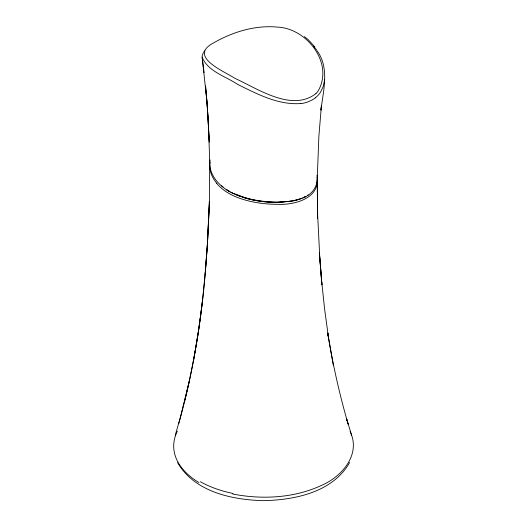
<?xml version="1.0" encoding="UTF-8"?>
<svg xmlns="http://www.w3.org/2000/svg" width="527" height="527" viewBox="0 0 527 527"><rect width="100%" height="100%" fill="white"/><g stroke="black" fill="none" stroke-linecap="round" stroke-linejoin="round"><path stroke-width="0.79" d="M209.733 165.452L209.331 204.957L207.513 242.795L205.089 274.883C200.741 325.172 192.381 375.171 178.673 423.787M209.805 163.212L208.119 117.435L205.563 85.993L207.223 104.926L209.324 142.092L206.986 101.632L202.124 57.12L202.328 55.111L203.527 52.463M317.28 177.342L318.881 136.144L321.437 105.578L320.969 110.11C323.209 90.703 329.797 68.24 317.096 50.783M205.089 274.883L207.269 246.478L209.403 201.367L207.513 242.795L205.444 271.062L202.671 299.198L198.455 331.463L193.719 359.572M202.671 299.198C198.705 333.973 192.658 368.492 184.312 402.483M210.016 162.362L209.759 164.681A70.078 40.408 0 0 0 216.768 183.238M324.652 79.959L323.038 86.975L320.383 92.383A37.45 28.899 28.5 0 1 315.396 97.791M210.003 159.984C207.941 173.535 218.474 185.603 229.719 191.624A1.39 0.804 -60 0 1 228.738 191.037L230.978 192.315M189.331 381.08L180.122 418.306L175.175 435.44M349.632 462.541C332.774 492.297 294.652 500.097 263.098 500.65C231.867 499.813 194.503 491.862 177.612 462.64M203.903 51.909L204.799 50.776M315.923 93.589C291.853 112.363 257.683 88.688 234.858 78.306C224.094 71.191 187.513 56.508 213.593 42.904C232.736 31.877 255.108 25.026 277.34 27.088C306.905 28.227 334.039 63.405 318.143 90.954A34.308 26.772 31 0 1 315.917 93.582M315.429 97.818L312.274 99.959L307.458 102.08A37.878 29.196 29.1 0 1 300.752 103.621M307.485 195.425L308.282 194.845M305.759 196.518L303.862 197.513M304.744 197.131C313.15 193.561 318.809 184.279 317.017 175.155M305.673 196.617L302.755 198.066M304.652 197.124C296.022 201.031 286.392 201.94 277.024 202.052A70.631 40.757 0.1 0 1 246.175 197.968M300.739 198.817L301.813 198.409M301.707 198.501L293.658 200.813M299.639 199.199L297.36 199.891M296.194 200.201L292.597 200.991M292.439 201.05L278.328 202.361M291.365 201.209L277.202 202.361M300.726 103.549C278.21 105.156 257.255 94.102 237.677 84.392C225.852 76.402 207.645 71.402 202.124 57.12M232.782 494.03C262.479 499.807 294.56 498.101 322.214 485.09C340.778 476.902 359.21 456.744 351.628 435.19L346.535 418.688L348.149 424.156C339.454 394.255 332.662 363.834 327.728 333.09L333.327 365.415M246.017 198.251L242.156 197.085M246.129 198.02L232.684 193.113M239.884 196.275L233.56 193.666M236.307 194.865L246.728 198.435A71.231 41.126 0 0 0 267.854 202.025A66.481 38.379 0 0 0 278.328 202.368M231.584 192.678L232.901 193.337M230.668 192.105L232.914 193.317M227.895 190.55L229.693 191.637M227.328 190.175L226.188 189.417L227.045 189.964M304.375 36.58L308.209 39.663L314.83 46.87M222.335 186.36L223.059 186.986M221.63 185.767L222.585 186.604M216.637 183.277C224.054 192.322 235.154 197.309 246.201 200.319A72.502 41.804 0.1 0 0 267.868 203.956A68.227 39.354 0.1 0 0 277.215 204.298C293.75 205.28 320.225 198.765 316.997 177.309M313.743 46.224L316.661 50.105M350.099 431.468L351.628 435.19M327.728 333.09L328.473 337.346L324.619 309.191L321.635 280.977L319.362 252.749L321.905 284.811L319.724 256.432L317.669 215.095L317.234 179.628L317.597 218.639M202.256 58.095L204.101 72.706M198.962 482.567A90.492 52.786 -0.5 0 1 177.382 431.198M233.125 493.476A89.386 51.152 0.1 0 1 200.398 481.744M246.794 198.481A71.125 41.06 0 0 0 268.045 202.039A66.83 38.583 0 0 0 277.202 202.361"/></g></svg>
